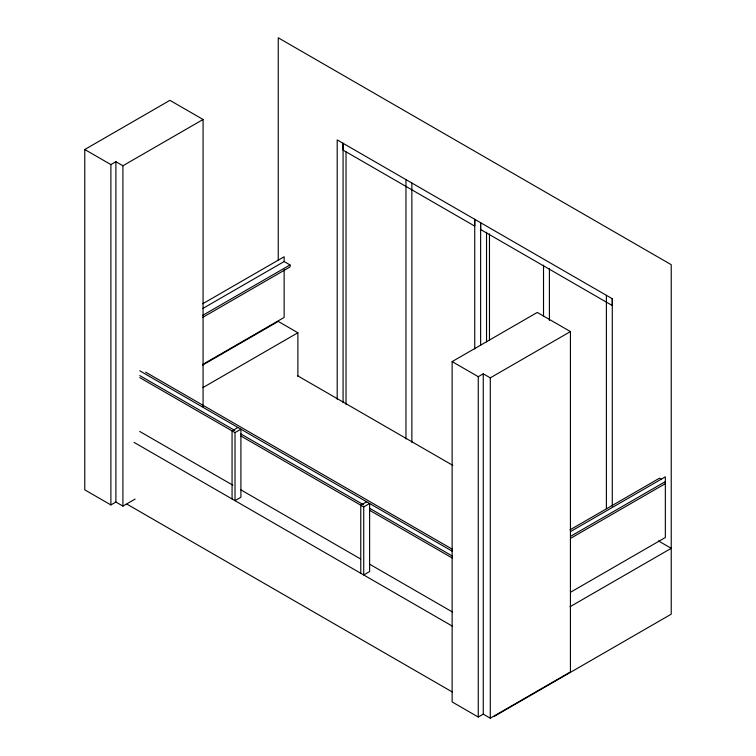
<?xml version="1.0" encoding="UTF-8"?>
<svg xmlns="http://www.w3.org/2000/svg" width="756" height="756" viewBox="0 0 756 756"><rect width="100%" height="100%" fill="white"/><g stroke="black" fill="none" stroke-linecap="round" stroke-linejoin="round"><path stroke-width="1.13" d="M337.195 399.215L337.195 139.907L612.284 298.724L612.284 305.537L480.636 229.522L480.636 222.718L480.636 345.303M343.082 402.617L343.082 143.309L343.082 150.113L474.74 226.12L474.74 219.316L474.74 348.97M346.031 404.441L346.031 151.947M405.963 438.915L405.963 179.607M411.859 442.326L411.859 183.009M486.533 341.901L486.533 232.281M489.472 340.049L489.472 233.859M490.285 718.2L490.285 377.858L570.44 331.582L570.44 671.923L490.285 718.2L483.264 714.146L478.264 717.028L452.135 701.946L452.135 361.604L537.289 312.436L570.44 331.582M543.517 315.866L543.517 265.176M549.404 320.45L549.404 268.588M606.397 508.665L606.397 295.322M612.284 506.17L612.284 298.724M135.097 499.073L122.916 506.104L115.895 502.05L110.896 504.932L84.766 489.85L84.766 149.508L169.92 100.34L203.071 119.486L203.071 406.832M84.766 149.508L110.896 164.591L115.895 161.708L122.916 165.762L203.071 119.486M202.731 303.751L284.143 256.756L284.143 261.425M202.731 308.533L284.143 261.538L290.03 264.94L290.03 266.962L202.523 317.492M202.523 315.46L290.03 264.94M202.731 364.43L284.143 317.435L284.143 269.59M202.599 365.091L278.246 321.423L297.892 332.763L297.892 376.28M202.958 387.573L297.892 332.763M237.96 427.49L232.064 430.892L232.064 498.96M235.012 432.593L240.909 429.191L240.909 497.259L235.012 500.661L235.012 432.593L139.756 377.603M452.135 361.604L478.264 376.686L483.264 373.804L490.285 377.858M366.669 501.795L360.773 505.197L360.773 573.275M363.721 506.907L369.618 503.496L369.618 571.564L363.721 574.976L363.721 506.907L240.937 436.014M569.901 529.918L659.449 478.217L661.415 479.351M570.704 531.477L665.337 476.838L665.337 537.516L570.704 592.156M570.704 536.259L665.337 481.619M570.704 538.281L665.337 483.651M570.033 606.737L671.233 548.308L658.467 540.937M494.386 716.272L671.233 614.174L671.233 264.695L278.246 37.8L278.246 260.376M297.42 375.666L452.768 465.356M145.653 372.169L452.249 549.187M139.756 370.79L452.485 551.351M139.756 375.581L234.804 430.447M240.937 433.991L363.57 504.8M369.703 508.334L452.485 556.132M369.703 510.357L452.485 558.155M139.756 431.468L232.763 485.163M240.937 489.888L360.508 558.92M369.703 564.231L452.485 612.02M134.058 442.383L452.542 626.251M126.913 504.12L452.542 692.118M483.264 373.804L483.264 714.146M478.264 376.686L478.264 717.028M122.916 165.762L122.916 506.104M115.895 161.708L115.895 502.05M110.896 164.591L110.896 504.932"/></g></svg>
